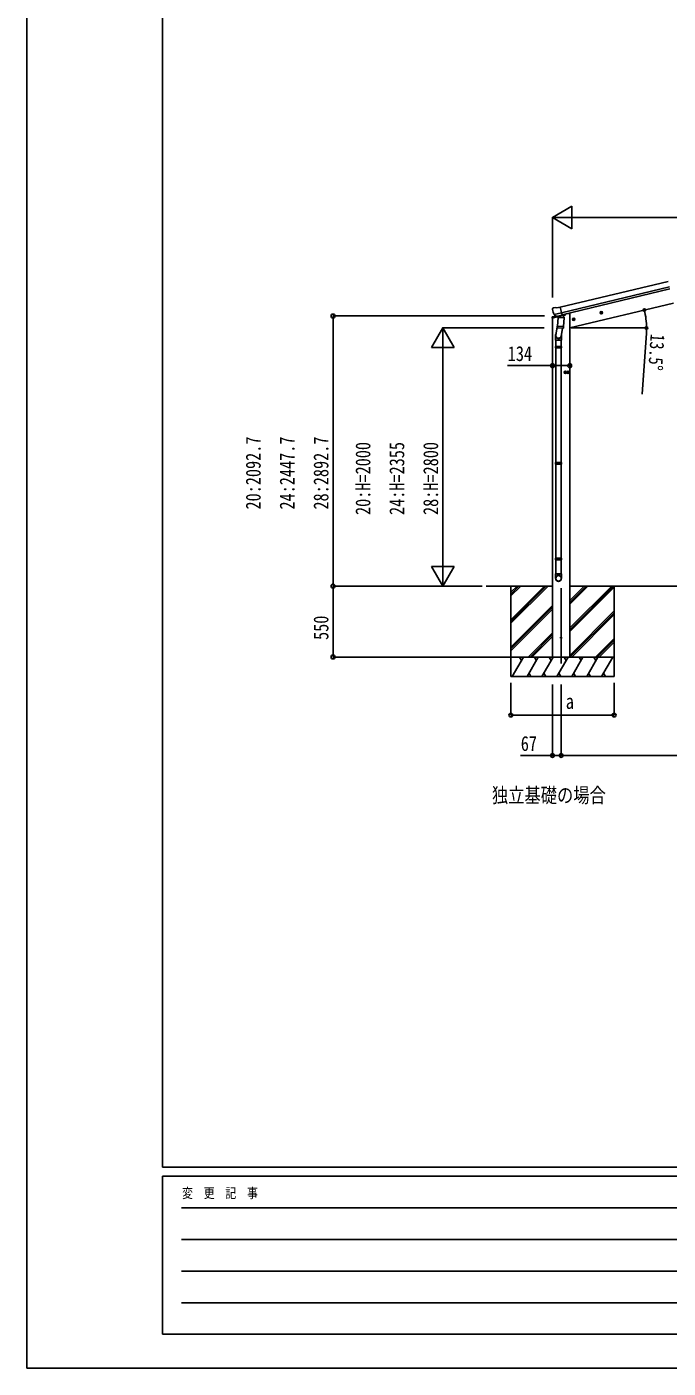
# Model space of a CAD drawing. Units: millimetres, scale not verified. Extents: x -14718 to 14718, y -10395 to 10395.
# Drawn here: x -14718 to -9749, y -10395 to 0 of the extents above; entities that cross this region are included whole.
import ezdxf
from ezdxf.enums import TextEntityAlignment as Align

# ---------------------------------------------------------------- set-up
doc = ezdxf.new("R2010")
doc.units = ezdxf.units.MM
doc.header["$LTSCALE"] = 40
for name, color, linetype in [('0-2_USER1', 3, 'Continuous'), ('0-4_YKK_12', 2, 'Continuous'), ('0-5_YKK_13', 4, 'Continuous'), ('0-6_YKK_A1', 4, 'Continuous'), ('0-7_YKK_D', 6, 'Continuous'), ('0-8_YKK_ZWAK', 7, 'Continuous')]:
    doc.layers.add(name, color=color, linetype=linetype)
doc.styles.add('ＭＳ ゴシック', font='')
doc.styles.get('ＭＳ ゴシック').set_extended_font_data('MS Gothic')

msp = doc.modelspace()

# ---------------------------------------------------------------- linework, layer by layer
at = {"layer": '0-4_YKK_12'}
msp.add_line((-10578.18, -4934.6), (-10578.18, -4350.65), dxfattribs=at)
at = {"layer": '0-5_YKK_13'}
for p, q in [((-10641.41, -2180.74), (-10645.26, -2187.03)), ((-10638.31, -2178.49), (-10625.13, -2175.32)), ((-10610.57, -2178), (-10623.83, -2175.3)), ((-10610.57, -2178), (-10584.64, -2171.77)), ((-10647.74, -2257.45), (-10604.93, -2247.17)), ((-10647.74, -2250.56), (-10647.74, -2257.45)), ((-10645.62, -2189.31), (-10645.35, -2190.46)), ((-10619.24, -2241.35), (-10645.44, -2247.64)), ((-10631.57, -2229.62), (-10574.06, -2215.81)), ((-10614.72, -2244.53), (-10631.1, -2230.04)), ((-10612.01, -2245.1), (-10604.49, -2243.29)), ((-10611.17, -2244.99), (-10609.64, -2244.62)), ((-10609.64, -2244.62), (-10572.94, -2235.81)), ((-10607.8, -2244.85), (-10607.86, -2245.59)), ((-10607.1, -2246.63), (-10581.29, -2253.07)), ((-10600.18, -2251.98), (-10604.86, -2318.82)), ((-10554.5, -2255.18), (-10600.18, -2251.98)), ((-10598.41, -2248.8), (-10598.64, -2252.09)), ((-10578.89, -2237.64), (-10579.91, -2252.24)), ((-10572.94, -2235.81), (-10571.41, -2235.45)), ((-10569.86, -2233.34), (-10568.91, -2233.41)), ((-10568.91, -2233.41), (-10555.6, -2248.72)), ((-10565.23, -2237.64), (-10547.02, -2233.27)), ((-10559.17, -2322.01), (-10554.5, -2255.18)), ((-10555.6, -2248.72), (-10556.04, -2255.07)), ((-10543.19, -2225.26), (-10543.19, -2228.41)), ((-10470.62, -2264.91), (-10490.07, -2269.58)), ((-10487.65, -2269), (-10485.51, -2261.8)), ((-10482.48, -2274.44), (-10487.65, -2269)), ((-10485.51, -2261.8), (-10478.22, -2260.05)), ((-10478.01, -2276.97), (-10482.68, -2257.52)), ((-10478.22, -2260.05), (-10473.05, -2265.49)), ((-10256.7, -2213.55), (-10276.15, -2218.22)), ((-10273.72, -2217.64), (-10271.59, -2210.44)), ((-10268.56, -2223.08), (-10273.72, -2217.64)), ((-10271.59, -2210.44), (-10264.29, -2208.69)), ((-10264.09, -2225.61), (-10268.76, -2206.16)), ((-10264.29, -2208.69), (-10259.13, -2214.14)), ((-10603.13, -2294.05), (-10619.04, -2390.22)), ((-10605.72, -2331.28), (-10604.84, -2318.82)), ((-10605.32, -2332.64), (-10605.32, -2332.64)), ((-10559.17, -2322.01), (-10604.86, -2318.82)), ((-10603.87, -2333.42), (-10562.18, -2336.34)), ((-10567.6, -2335.96), (-10578.34, -2399.54)), ((-10559.18, -2322.01), (-10560.07, -2334.71)), ((-10621.19, -2427.38), (-10621.19, -2393.03)), ((-10575.19, -2427.38), (-10621.19, -2427.38)), ((-10621.19, -2478.63), (-10620.19, -2476.63)), ((-10575.19, -2478.63), (-10621.19, -2478.63)), ((-10575.19, -2486.63), (-10621.19, -2486.63)), ((-10576.19, -2476.63), (-10620.19, -2476.63)), ((-10576.19, -2488.63), (-10620.19, -2488.63)), ((-10619.19, -2427.38), (-10619.19, -2476.63)), ((-10619.19, -2488.63), (-10619.19, -3377.57)), ((-10577.19, -2427.38), (-10577.19, -2476.63)), ((-10577.19, -2488.63), (-10577.19, -3377.57)), ((-10575.19, -2478.63), (-10576.19, -2476.63)), ((-10575.19, -2486.63), (-10576.19, -2488.63)), ((-10575.19, -2392.73), (-10575.19, -2427.38)), ((-10575.19, -2478.63), (-10575.19, -2486.63)), ((-10534.98, -2677.17), (-10554.98, -2677.17)), ((-10552.49, -2677.17), (-10548.73, -2670.67)), ((-10548.73, -2683.67), (-10552.49, -2677.17)), ((-10548.73, -2670.67), (-10541.23, -2670.67)), ((-10544.98, -2687.17), (-10544.98, -2667.17)), ((-10541.23, -2670.67), (-10537.48, -2677.17)), ((-10513.68, -2677.25), (-10533.68, -2677.25)), ((-10531.19, -2677.25), (-10527.43, -2670.75)), ((-10527.43, -2683.75), (-10531.19, -2677.25)), ((-10527.43, -2670.75), (-10519.93, -2670.75)), ((-10523.68, -2687.25), (-10523.68, -2667.25)), ((-10519.93, -2670.75), (-10516.18, -2677.25)), ((-10621.19, -3379.57), (-10620.19, -3377.57)), ((-10575.19, -3379.57), (-10621.19, -3379.57)), ((-10575.19, -3387.57), (-10621.19, -3387.57)), ((-10576.19, -3377.57), (-10620.19, -3377.57)), ((-10576.19, -3389.57), (-10620.19, -3389.57)), ((-10619.19, -3389.57), (-10619.19, -4117.76)), ((-10577.19, -3389.57), (-10577.19, -4117.76)), ((-10575.19, -3379.57), (-10576.19, -3377.57)), ((-10575.19, -3387.57), (-10576.19, -3389.57)), ((-10575.19, -3379.57), (-10575.19, -3387.57)), ((-10621.19, -4119.76), (-10620.19, -4117.76)), ((-10575.19, -4119.76), (-10621.19, -4119.76)), ((-10575.19, -4127.76), (-10621.19, -4127.76)), ((-10576.19, -4117.76), (-10620.19, -4117.76)), ((-10576.19, -4129.76), (-10620.19, -4129.76)), ((-10619.19, -4129.76), (-10619.19, -4239.76)), ((-10577.19, -4129.76), (-10577.19, -4239.76)), ((-10575.19, -4119.76), (-10576.19, -4117.76)), ((-10575.19, -4127.76), (-10576.19, -4129.76)), ((-10575.19, -4119.76), (-10575.19, -4127.76)), ((-10621.19, -4273.9), (-10621.19, -4239.76)), ((-10575.19, -4239.76), (-10621.19, -4239.76)), ((-10575.19, -4273.9), (-10575.19, -4239.76))]:
    msp.add_line(p, q, dxfattribs=at)
for points in [[(-10579.21, -2237.22), (-10569.48, -2234.89), (-10584.64, -2171.77)], [(-10631.84, -2229.04), (-10631.25, -2229.89), (-10631.1, -2230.04)], [(-10579.21, -2237.22), (-10579.44, -2237.37), (-10604.21, -2243.32), (-10604.49, -2243.29)], [(-10473.05, -2265.49), (-10475.18, -2272.69), (-10482.48, -2274.44)], [(-10259.13, -2214.14), (-10261.26, -2221.33), (-10268.56, -2223.08)], [(-10621.19, -2478.63), (-10621.19, -2486.63), (-10620.19, -2488.63)], [(-10537.48, -2677.17), (-10541.23, -2683.67), (-10548.73, -2683.67)], [(-10516.18, -2677.25), (-10519.93, -2683.75), (-10527.43, -2683.75)], [(-10621.19, -3379.57), (-10621.19, -3387.57), (-10620.19, -3389.57)], [(-10621.19, -4119.76), (-10621.19, -4127.76), (-10620.19, -4129.76)]]:
    msp.add_lwpolyline(points, dxfattribs=at)
for centre, radius in [((-10480.35, -2267.25), 8.5), ((-10480.35, -2267.25), 7.7), ((-10480.35, -2267.25), 6.5), ((-10266.43, -2215.89), 8.5), ((-10266.43, -2215.89), 7.7), ((-10266.43, -2215.89), 6.5), ((-10544.98, -2677.17), 8.5), ((-10544.98, -2677.17), 7.7), ((-10544.98, -2677.17), 6.5), ((-10523.68, -2677.25), 8.5), ((-10523.68, -2677.25), 7.7), ((-10523.68, -2677.25), 6.5), ((-10578.18, -4733.66), 5)]:
    msp.add_circle(centre, radius, dxfattribs=at)
for centre, radius, start, end in [((-10637.14, -2183.35), 5, 103.5, 148.5), ((-10624.43, -2178.24), 3, 78.5, 103.5), ((-10644.74, -2250.56), 3, 103.5, 180), ((-10448.54, -2143.21), 202.4, 193.5, 205.09125), ((-10611.29, -2244.51), 0.5, 248.23754, 283.5), ((-10608.3, -2244.82), 0.5, 356, 103.5), ((-10606.86, -2245.66), 1, 176, 256), ((-10580.93, -2252.1), 1.03, 250.03897, 351.96569), ((-10578.29, -2237.72), 0.604, 100.59842, 172.20595), ((-10571.53, -2234.96), 0.5, 283.5, 318.76246), ((-10548.19, -2228.41), 5, 283.5, 0), ((-10603.78, -2331.46), 1.95, 175.04017, 217.47766), ((-10603.73, -2331.43), 2, 217.40962, 266), ((-10562.04, -2334.34), 2, 266, 349.46843), ((-10591.19, -2393.03), 30, 177.45142, 180)]:
    msp.add_arc(centre, radius, start, end, dxfattribs=at)
for centre, major_axis, ratio, start_param, end_param in [((-10642.7, -2188.6), (-1.57, -2.57), 0.99628, 4.71238898, 5.49965061), ((-10612.73, -2242.27), (-0.73, -2.92), 0.997631, 5.80419048, 6.60061159), ((-10612.67, -2242.05), (2.63, 3.16), 0.650902, 4.09582259, 4.16863319), ((-10612.71, -2242.17), (-0.73, -2.92), 0.997631, 0.39023689, 0.47899483), ((-10598.19, -2392.73), (23, 0), 0.996195, 2.55602575, 6.56630284), ((-10598.19, -2392.73), (21, 0), 0.996195, 2.93491471, 5.95123941), ((-10598.19, -4272.16), (-23, 0), 0.996195, 3.14159265, 6.28318531), ((-10598.19, -4273.9), (-23, 0), 0.996195, 3.14159265, 6.28318531), ((-10598.19, -4273.9), (0, -23.43), 0.981806, 4.71238898, 7.85398163)]:
    msp.add_ellipse(centre, major_axis=major_axis, ratio=ratio, start_param=start_param, end_param=end_param, dxfattribs=at)
msp.add_ellipse((-10598.19, -4273.9), major_axis=(21, 0), ratio=0.996195, dxfattribs=at)
at = {"layer": '0-6_YKK_A1'}
for p, q in [((-10584.25, -2173.39), (-9748.53, -1972.77)), ((-10574.17, -2215.38), (-9738.45, -2014.75)), ((-10570.24, -2231.75), (-9734.52, -2031.11)), ((-10511.18, -2333.78), (-9708.14, -2140.99)), ((-10645.18, -2256.94), (-10645.18, -4883.66)), ((-10511.18, -2220.66), (-10524.06, -2220.66)), ((-10511.18, -2220.66), (-10511.18, -4883.66)), ((-10645.18, -4333.66), (-11157.4, -4333.67)), ((-10967.43, -4333.66), (-10967.43, -5033.66)), ((-10967.43, -4594.39), (-10706.7, -4333.66)), ((-10967.43, -4608.53), (-10692.56, -4333.66)), ((-10967.43, -4622.67), (-10678.42, -4333.66)), ((-10967.43, -4410.54), (-10890.55, -4333.66)), ((-10967.43, -4396.4), (-10904.69, -4333.66)), ((-10967.43, -4382.26), (-10918.83, -4333.66)), ((-10511.18, -4333.66), (-5683.56, -4333.66)), ((-10511.18, -4658.64), (-10186.2, -4333.66)), ((-10511.18, -4672.78), (-10172.06, -4333.66)), ((-10511.18, -4474.79), (-10370.05, -4333.66)), ((-10511.18, -4460.65), (-10384.19, -4333.66)), ((-10511.18, -4446.51), (-10398.33, -4333.66)), ((-10511.18, -4686.92), (-10167.43, -4343.18)), ((-10167.43, -4333.66), (-10167.43, -5033.66)), ((-10967.43, -4806.52), (-10645.18, -4484.27)), ((-10967.43, -4820.66), (-10645.18, -4498.41)), ((-10967.43, -4834.81), (-10645.18, -4512.56)), ((-10511.18, -4870.77), (-10167.43, -4527.02)), ((-10509.93, -4883.66), (-10167.43, -4541.16)), ((-10495.79, -4883.66), (-10167.43, -4555.31)), ((-10832.44, -4883.66), (-10645.18, -4696.4)), ((-10818.3, -4883.66), (-10645.18, -4710.55)), ((-10804.15, -4883.66), (-10645.18, -4724.69)), ((-10311.94, -4883.66), (-10167.43, -4739.15)), ((-10297.8, -4883.66), (-10167.43, -4753.3)), ((-10283.65, -4883.66), (-10167.43, -4767.44)), ((-10167.43, -4883.66), (-10967.43, -4883.66)), ((-10957.14, -5033.66), (-10870.54, -4883.66)), ((-10885.54, -4909.64), (-10900.54, -4883.66)), ((-10841.67, -5033.66), (-10755.07, -4883.66)), ((-10770.07, -4909.64), (-10785.07, -4883.66)), ((-10726.2, -5033.66), (-10639.6, -4883.66)), ((-10654.6, -4909.64), (-10669.6, -4883.66)), ((-10511.18, -4883.66), (-10645.18, -4883.66)), ((-10610.73, -5033.66), (-10524.13, -4883.66)), ((-10539.13, -4909.64), (-10554.13, -4883.66)), ((-10495.26, -5033.66), (-10408.66, -4883.66)), ((-10423.66, -4909.64), (-10438.66, -4883.66)), ((-10379.79, -5033.66), (-10293.19, -4883.66)), ((-10323.19, -4883.66), (-10308.19, -4909.64)), ((-10264.32, -5033.66), (-10177.72, -4883.66)), ((-10967.43, -5033.66), (-10167.43, -5033.66)), ((-10826.67, -5007.68), (-10811.67, -5033.66)), ((-10711.2, -5007.68), (-10696.2, -5033.66)), ((-10595.73, -5007.68), (-10580.73, -5033.66)), ((-10480.26, -5007.68), (-10465.26, -5033.66)), ((-10364.79, -5007.68), (-10349.79, -5033.66)), ((-10249.32, -5007.68), (-10234.32, -5033.66))]:
    msp.add_line(p, q, dxfattribs=at)
at = {"layer": '0-7_YKK_D'}
for p, q in [((-10645.68, -1477.34), (-10494.13, -1389.84)), ((-10494.13, -1564.84), (-10494.13, -1389.84)), ((-10645.68, -2097.79), (-10645.68, -1476.34)), ((-10645.68, -1477.34), (-10494.13, -1564.84)), ((-10645.68, -1477.34), (-10342.57, -1477.34)), ((-5724.06, -1477.34), (-10470.68, -1477.34)), ((-10707.48, -2240.92), (-12346.18, -2240.92)), ((-12345.18, -2240.92), (-12345.18, -4333.66)), ((-11495.18, -2333.78), (-11582.68, -2485.34)), ((-10708.55, -2333.78), (-11496.18, -2333.78)), ((-11495.18, -2333.78), (-11407.68, -2485.34)), ((-11495.18, -2333.78), (-11495.18, -2636.89)), ((-10499.41, -2333.78), (-9915.24, -2333.78)), ((-9917.59, -2373.76), (-9949.44, -2846.69)), ((-11582.68, -2485.34), (-11407.68, -2485.34)), ((-11495.18, -2508.78), (-11495.18, -4158.66)), ((-11495.18, -4333.66), (-11495.18, -4030.55)), ((-11495.18, -4333.66), (-11582.68, -4182.11)), ((-11407.68, -4182.11), (-11582.68, -4182.11)), ((-11495.18, -4333.66), (-11407.68, -4182.11)), ((-11189.49, -4333.66), (-12346.18, -4333.66)), ((-11254.97, -4333.66), (-12346.18, -4333.66)), ((-12345.18, -4333.66), (-12345.18, -4883.66)), ((-11189.49, -4333.66), (-11496.18, -4333.66)), ((-10968.43, -4883.66), (-12346.18, -4883.66)), ((-10967.43, -5083.66), (-10967.43, -5334.66)), ((-10167.43, -5083.66), (-10167.43, -5334.66)), ((-10645.18, -5097.13), (-10645.18, -5648.13)), ((-10578.18, -5097.13), (-10578.18, -5648.13)), ((-10578.18, -5097.13), (-10578.18, -5648.13)), ((-10167.43, -5333.66), (-10967.43, -5333.66)), ((-10578.18, -5647.13), (-5616.56, -5647.13))]:
    msp.add_line(p, q, dxfattribs=at)
for points in [[(-10511.18, -2625.72), (-10645.18, -2625.72), (-10992.28, -2625.72)], [(-10578.18, -5647.13), (-10645.18, -5647.13), (-10891.48, -5647.13)]]:
    msp.add_lwpolyline(points, dxfattribs=at)
for centre, radius in [((-12345.18, -2240.92), 14.88), ((-9932.68, -2194.9), 10), ((-9916.24, -2333.78), 10), ((-10645.18, -2625.72), 14.88), ((-10511.18, -2625.72), 14.88), ((-12345.18, -4333.66), 14.88), ((-12345.18, -4333.66), 14.88), ((-12345.18, -4883.66), 14.88), ((-10967.43, -5333.66), 14.88), ((-10167.43, -5333.66), 14.88), ((-10645.18, -5647.13), 14.88), ((-10578.18, -5647.13), 14.88), ((-10578.18, -5647.13), 14.88)]:
    msp.add_circle(centre, radius, dxfattribs=at)
for start, end in [(0, 13.5), (356.14705, 0)]:
    msp.add_arc((-10511.18, -2333.78), 594.94, start, end, dxfattribs=at)
at = {"layer": '0-8_YKK_ZWAK'}
for p, q in [((-13667.43, -8837.5), (-13667.43, 9712.5)), ((13632.57, -8837.5), (-13667.43, -8837.5)), ((-4567.43, -8907.5), (-13667.43, -8907.5)), ((-13667.43, -10132.5), (-13667.43, -8907.5)), ((-13518.68, -9152.5), (-4742.43, -9152.5)), ((-13518.68, -9397.5), (-4742.43, -9397.5)), ((-13518.68, -9642.5), (-4742.43, -9642.5)), ((-13518.68, -9887.5), (-4742.43, -9887.5)), ((-13667.43, -10132.5), (-4567.43, -10132.5))]:
    msp.add_line(p, q, dxfattribs=at)
msp.add_lwpolyline([(-14717.5, -10395), (14717.5, -10395), (14717.5, 10395), (-14717.5, 10395)], close=True, dxfattribs=at)

# ---------------------------------------------------------------- texts
at = {"layer": '0-2_USER1', "style": 'ＭＳ ゴシック', "width": 0.8}
msp.add_text('独立基礎の場合', height=115.5, dxfattribs=at).set_placement((-11113.92, -6047.23), align=Align.BOTTOM_LEFT)
at = {"layer": '0-7_YKK_D', "style": 'ＭＳ ゴシック', "width": 0.8}
for s, height, rotation, p in [('13.5°', 110, 266.147, (-9916.66, -2374.82)), ('20:2092.7', 115.5, 90, (-12871.18, -3740.89)), ('24:2447.7', 115.5, 90, (-12608.68, -3740.89)), ('28:2892.7', 115.5, 90, (-12346.18, -3740.89)), ('20:H=2000', 115.5, 90, (-12021.18, -3783.12)), ('24:H=2355', 115.5, 90, (-11758.68, -3783.12)), ('28:H=2800', 115.5, 90, (-11496.18, -3783.12)), ('550', 115.5, 90, (-12346.18, -4751.46))]:
    msp.add_text(s, height=height, rotation=rotation, dxfattribs=at).set_placement(p, align=Align.BOTTOM_LEFT)
for s, p in [('134', (-10991.28, -2624.72)), ('a', (-10541.8, -5320.41)), ('67', (-10890.48, -5646.13))]:
    msp.add_text(s, height=115.5, dxfattribs=at).set_placement(p, align=Align.BOTTOM_LEFT)
at = {"layer": '0-8_YKK_ZWAK', "style": 'ＭＳ ゴシック', "width": 0.8}
msp.add_text('変  更  記  事', height=76.98, dxfattribs=at).set_placement((-13514.59, -9100), align=Align.BOTTOM_LEFT)

doc.saveas('drawing.dxf')
